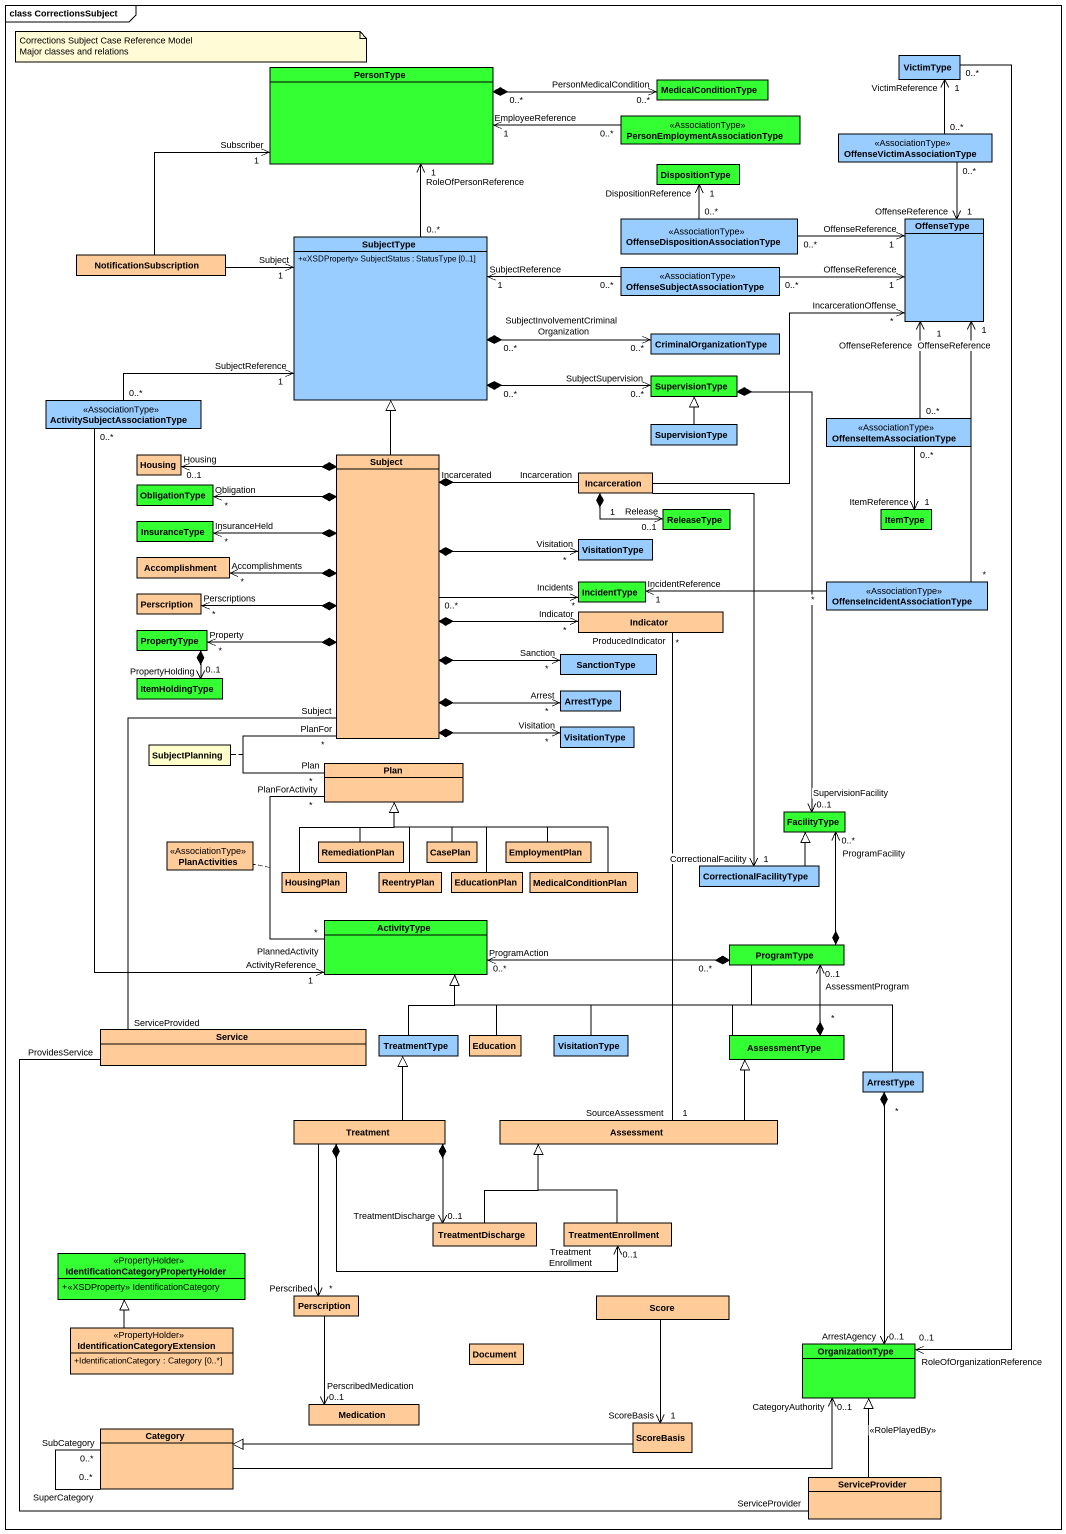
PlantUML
@startuml
mainframe class CorrectionsSubject
hide circle
hide empty members
skinparam classAttributeIconSize 0
class PersonType #33FF33
class MedicalConditionType #33FF33
class VictimType #99CCFF
class "PersonEmploymentAssociationType" as PersonEmploymentAssociationT <<AssociationType>> #33FF33
class OffenseVictimAssociationType <<AssociationType>> #99CCFF
class DispositionType #33FF33
class SubjectType #99CCFF {
  +<<XSDProperty>> SubjectStatus : StatusType [0..1]
}
class "OffenseDispositionAssociationType" as OffenseDispositionAssociatio <<AssociationType>> #99CCFF
class OffenseType #99CCFF
class NotificationSubscription #FFCC99
class "OffenseSubjectAssociationType" as OffenseSubjectAssociationTyp <<AssociationType>> #99CCFF
class CriminalOrganizationType #99CCFF
class SupervisionType #33FF33
class "ActivitySubjectAssociationType" as ActivitySubjectAssociationTy <<AssociationType>> #99CCFF
class "SupervisionType" as SupervisionType_2 #99CCFF
class OffenseItemAssociationType <<AssociationType>> #99CCFF
class Housing #FFCC99
class Subject #FFCC99
class Incarceration #FFCC99
class ObligationType #33FF33
class ReleaseType #33FF33
class ItemType #33FF33
class InsuranceType #33FF33
class VisitationType #99CCFF
class Accomplishment #FFCC99
class IncidentType #33FF33
class "OffenseIncidentAssociationType" as OffenseIncidentAssociationTy <<AssociationType>> #99CCFF
class Perscription #FFCC99
class PropertyType #33FF33
class Indicator #FFCC99
class SanctionType #99CCFF
class ItemHoldingType #33FF33
class ArrestType #99CCFF
class SubjectPlanning #FFFFCC
class "VisitationType" as VisitationType_2 #99CCFF
class Plan #FFCC99
class FacilityType #33FF33
class PlanActivities <<AssociationType>> #FFCC99
class RemediationPlan #FFCC99
class CasePlan #FFCC99
class EmploymentPlan #FFCC99
class HousingPlan #FFCC99
class ReentryPlan #FFCC99
class EducationPlan #FFCC99
class MedicalConditionPlan #FFCC99
class CorrectionalFacilityType #99CCFF
class ActivityType #33FF33
class ProgramType #33FF33
class Service #FFCC99
class TreatmentType #99CCFF
class Education #FFCC99
class "VisitationType" as VisitationType_3 #99CCFF
class AssessmentType #33FF33
class "ArrestType" as ArrestType_2 #99CCFF
class Treatment #FFCC99
class Assessment #FFCC99
class TreatmentDischarge #FFCC99
class TreatmentEnrollment #FFCC99
class "IdentificationCategoryPropertyHolder" as IdentificationCategoryProper <<PropertyHolder>> #33FF33 {
  +<<XSDProperty>> IdentificationCategory
}
class "IdentificationCategoryExtension" as IdentificationCategoryExtens <<PropertyHolder>> #FFCC99 {
  +IdentificationCategory : Category [0..*]
}
class "Perscription" as Perscription_2 #FFCC99
class Score #FFCC99
class Document #FFCC99
class OrganizationType #33FF33
class Medication #FFCC99
class Category #FFCC99
class ScoreBasis #FFCC99
class ServiceProvider #FFCC99
PersonType "0..*" *-right-> "PersonMedicalCondition\n0..*" MedicalConditionType
VictimType "0..*" --> "RoleOfOrganizationReference\n0..1" OrganizationType
PersonEmploymentAssociationT "0..*" -left-> "EmployeeReference\n1" PersonType
OffenseVictimAssociationType "0..*" -up-> "1\nVictimReference" VictimType
OffenseVictimAssociationType "0..*" --> "OffenseReference\n1" OffenseType
SubjectType "0..*" -up-> "RoleOfPersonReference\n1" PersonType
SubjectType "0..*" *-right-> "SubjectInvolvementCriminalOrganization\n0..*" CriminalOrganizationType
SubjectType "0..*" *-right-> "SubjectSupervision\n0..*" SupervisionType
OffenseDispositionAssociatio "0..*" -up-> "DispositionReference\n1" DispositionType
OffenseDispositionAssociatio "0..*" -right-> "OffenseReference\n1" OffenseType
NotificationSubscription -up-> "Subscriber\n1" PersonType
NotificationSubscription -right-> "Subject\n1" SubjectType
OffenseSubjectAssociationTyp "0..*" -left-> "SubjectReference\n1" SubjectType
OffenseSubjectAssociationTyp "0..*" -right-> "OffenseReference\n1" OffenseType
SupervisionType *--> "SupervisionFacility\n0..1" FacilityType
ActivitySubjectAssociationTy "0..*" -right-> "SubjectReference\n1" SubjectType
ActivitySubjectAssociationTy "0..*" --> "ActivityReference\n1" ActivityType
SupervisionType_2 -up-|> SupervisionType
OffenseItemAssociationType "0..*" -up-> "OffenseReference\n1" OffenseType
OffenseItemAssociationType "0..*" --> "ItemReference\n1" ItemType
Subject -up-|> SubjectType
Subject *-left-> "Housing\n0..1" Housing
Subject "Incarcerated" *-right- "Incarceration" Incarceration
Subject *-left-> "Obligation\n*" ObligationType
Subject *-left-> "InsuranceHeld\n*" InsuranceType
Subject *-right-> "Visitation\n*" VisitationType
Subject *-left-> "Accomplishments\n*" Accomplishment
Subject "0..*" -right-> "Incidents\n*" IncidentType
Subject *-left-> "Perscriptions\n*" Perscription
Subject *-left-> "Property\n*" PropertyType
Subject *-right-> "Indicator\n*" Indicator
Subject *-right-> "Sanction\n*" SanctionType
Subject *-right-> "Arrest\n*" ArrestType
Subject *--> "Visitation\n*" VisitationType_2
Subject "PlanFor\n*" -- "Plan\n*" Plan
(Subject, Plan) .. SubjectPlanning
Subject "Subject" -- "ServiceProvided" Service
Incarceration -up-> "IncarcerationOffense\n*" OffenseType
Incarceration "1" *-right-> "Release\n0..1" ReleaseType
Incarceration --> "CorrectionalFacility\n1" CorrectionalFacilityType
OffenseIncidentAssociationTy "*" -up-> "OffenseReference\n1" OffenseType
OffenseIncidentAssociationTy "*" -left-> "IncidentReference\n1" IncidentType
PropertyType "0..1" *--> "PropertyHolding" ItemHoldingType
Indicator "ProducedIndicator\n*" -- "SourceAssessment\n1" Assessment
Plan "PlanForActivity\n*" -- "PlannedActivity\n*" ActivityType
(Plan, ActivityType) .. PlanActivities
RemediationPlan -up-|> Plan
CasePlan -up-|> Plan
EmploymentPlan -left-|> Plan
HousingPlan -up-|> Plan
ReentryPlan -up-|> Plan
EducationPlan -up-|> Plan
MedicalConditionPlan -left-|> Plan
CorrectionalFacilityType -up-|> FacilityType
ProgramType *-up-> "ProgramFacility\n0..*" FacilityType
ProgramType -left-|> ActivityType
ProgramType "0..*" *-left-> "ProgramAction\n0..*" ActivityType
Service "ProvidesService" -- "ServiceProvider" ServiceProvider
TreatmentType -up-|> ActivityType
Education -up-|> ActivityType
VisitationType_3 -left-|> ActivityType
AssessmentType -left-|> ActivityType
AssessmentType "*" *-up-> "AssessmentProgram\n0..1" ProgramType
ArrestType_2 -left-|> ActivityType
ArrestType_2 "*" *--> "ArrestAgency\n0..1" OrganizationType
Treatment -up-|> TreatmentType
Treatment *--> "TreatmentDischarge\n0..1" TreatmentDischarge
Treatment *-right-> "TreatmentEnrollment\n0..1" TreatmentEnrollment
Treatment --> "Perscribed\n*" Perscription_2
Assessment -right-|> AssessmentType
TreatmentDischarge -up-|> Assessment
TreatmentEnrollment -up-|> Assessment
IdentificationCategoryExtens -up-|> IdentificationCategoryProper
Perscription_2 --> "PerscribedMedication\n0..1" Medication
Score --> "ScoreBasis\n1" ScoreBasis
Category -right-> "CategoryAuthority\n0..1" OrganizationType
Category "SubCategory\n0..*" -- "SuperCategory\n0..*" Category
ScoreBasis -left-|> Category
ServiceProvider -up-|> OrganizationType : <<RolePlayedBy>>
note as N1
  Corrections Subject Case Reference Model
  Major classes and relations
end note
@enduml
